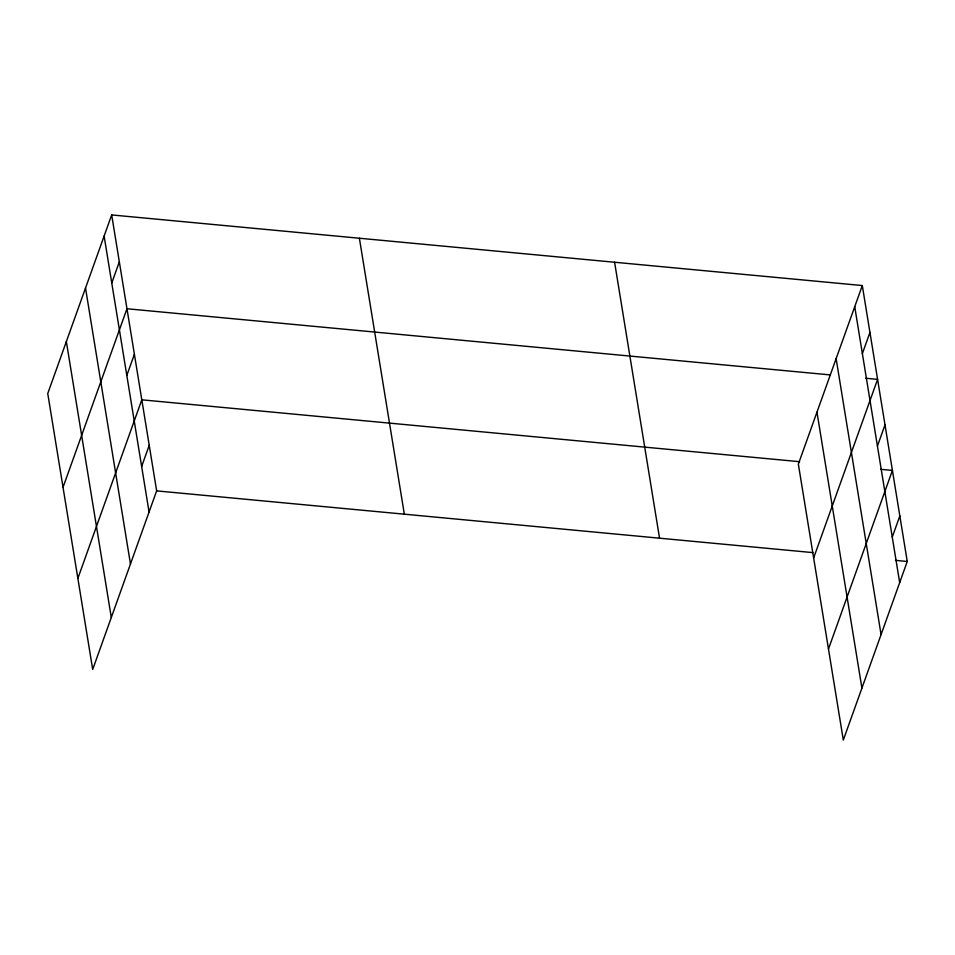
<?xml version="1.0" encoding="UTF-8"?>
<svg xmlns="http://www.w3.org/2000/svg" width="955" height="955" viewBox="0 0 955 955"><rect width="100%" height="100%" fill="white"/><g stroke="black" fill="none" stroke-linecap="round" stroke-linejoin="round"><path stroke-width="1.43" d="M111.687 214.935L47.75 393.52L92.695 669.455L156.644 490.882L111.687 214.935L862.305 285.545L907.25 561.48L843.313 740.065L798.356 464.118L862.305 285.545M111.759 282.99L119.327 261.849M63.03 487.337L126.967 308.752L830.396 374.921M126.812 375.434L134.392 354.293M77.868 578.396L141.806 399.823L799.526 461.683M141.65 466.494L149.219 445.352M862.365 353.601L869.945 332.459M813.648 557.947L877.585 379.362L865.791 378.252M877.43 446.045L884.999 424.891M828.474 649.006L892.412 470.421L880.617 469.311M892.257 537.104L899.837 515.951M156.644 490.882L812.884 552.611M895.456 560.37L907.25 561.48M854.725 306.686L899.682 582.634M836.126 358.638L881.071 634.586M816.967 412.166L861.911 688.113M614.602 262.243L659.547 538.178M359.39 238.237L404.335 514.172M104.119 236.088L149.064 512.023M85.52 288.04L130.465 563.975M66.349 341.568L111.305 617.503"/></g></svg>
